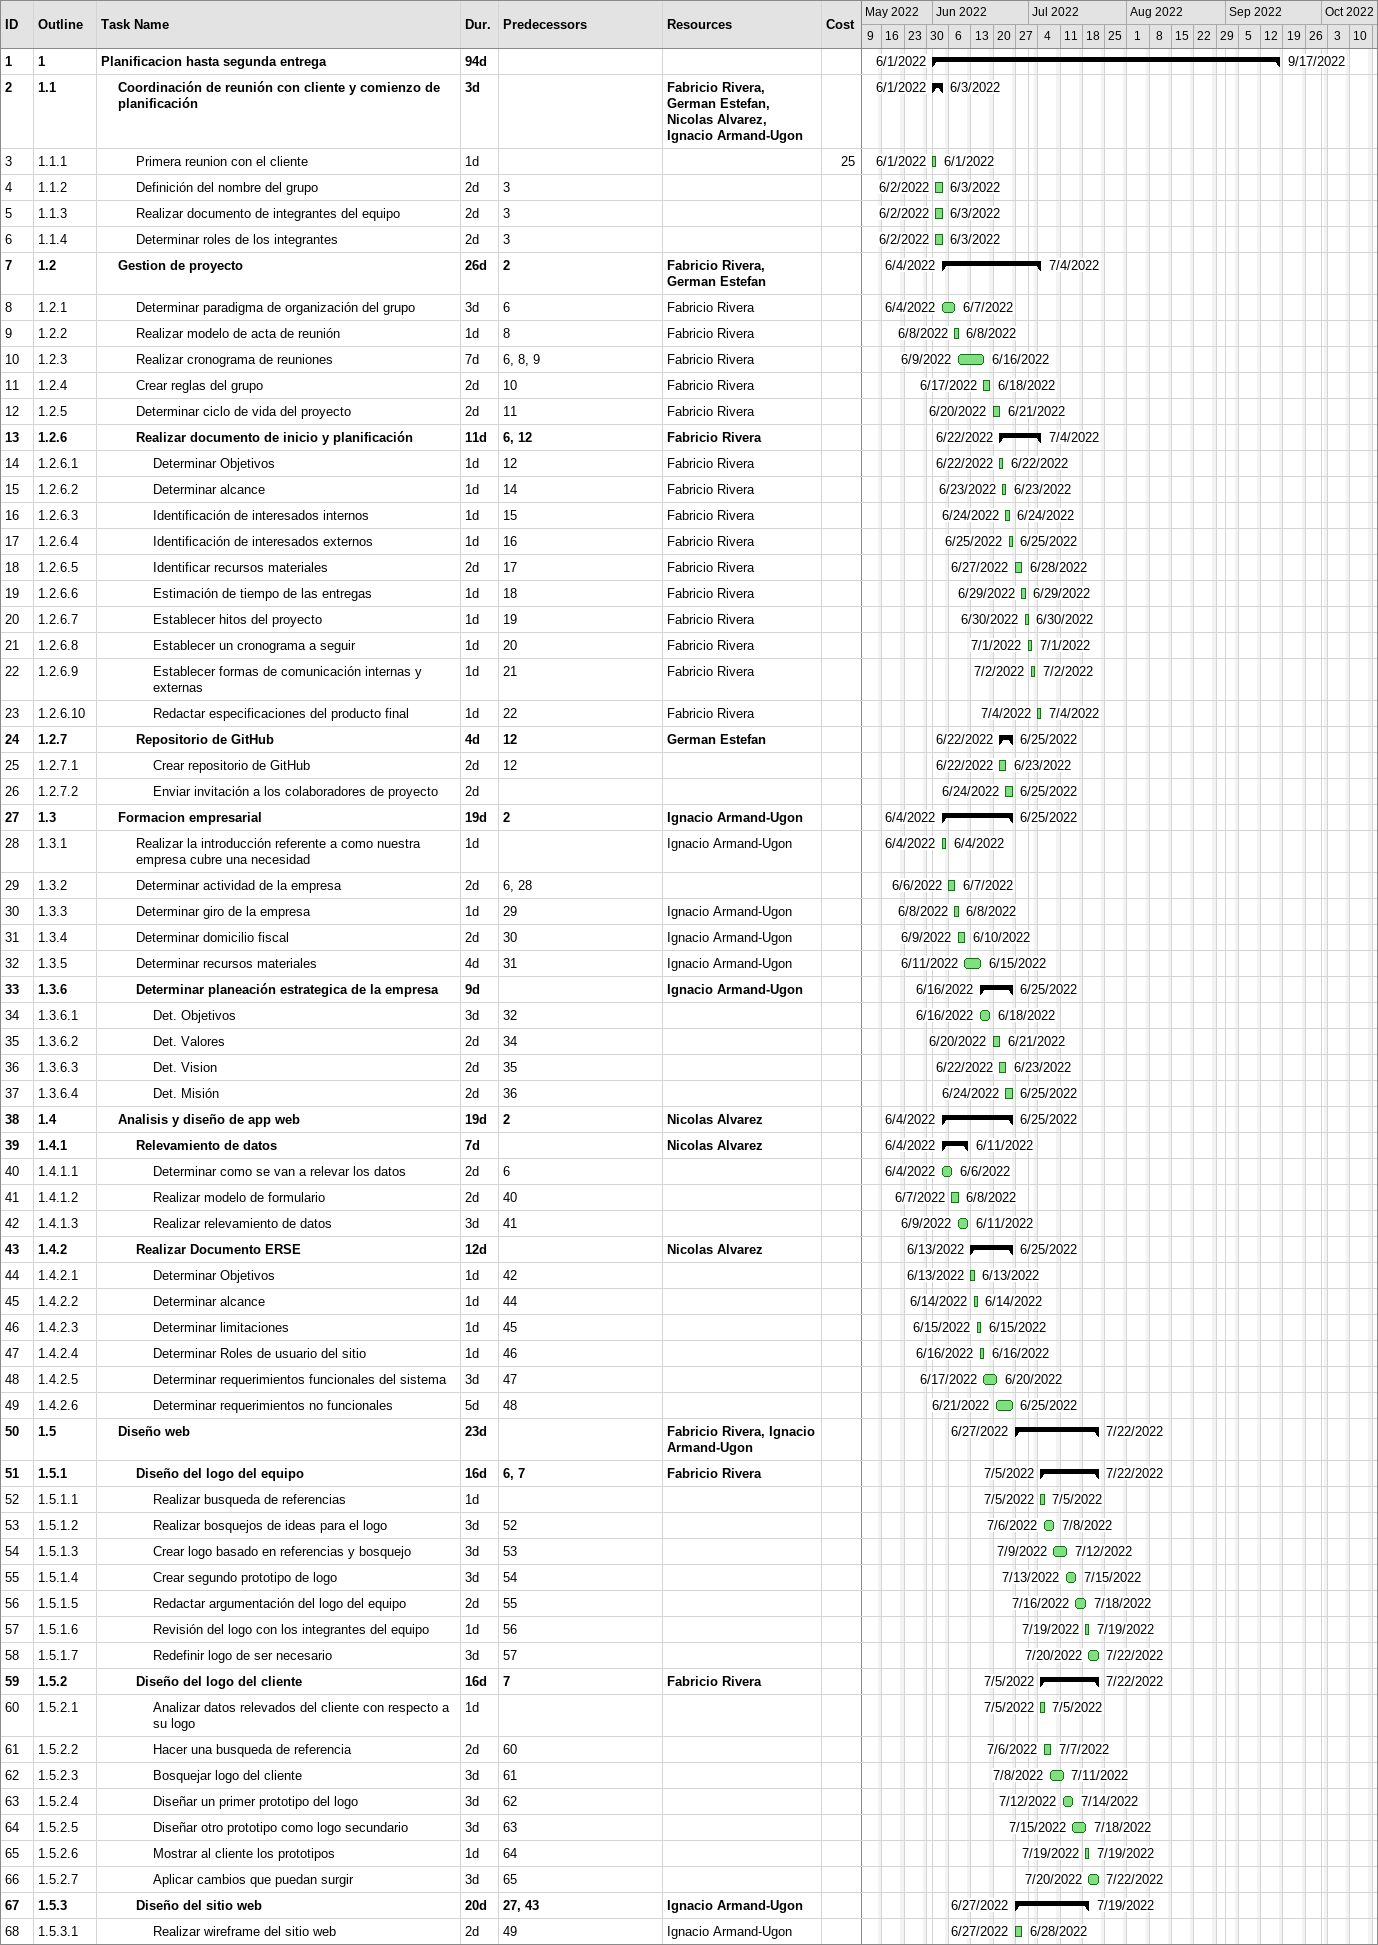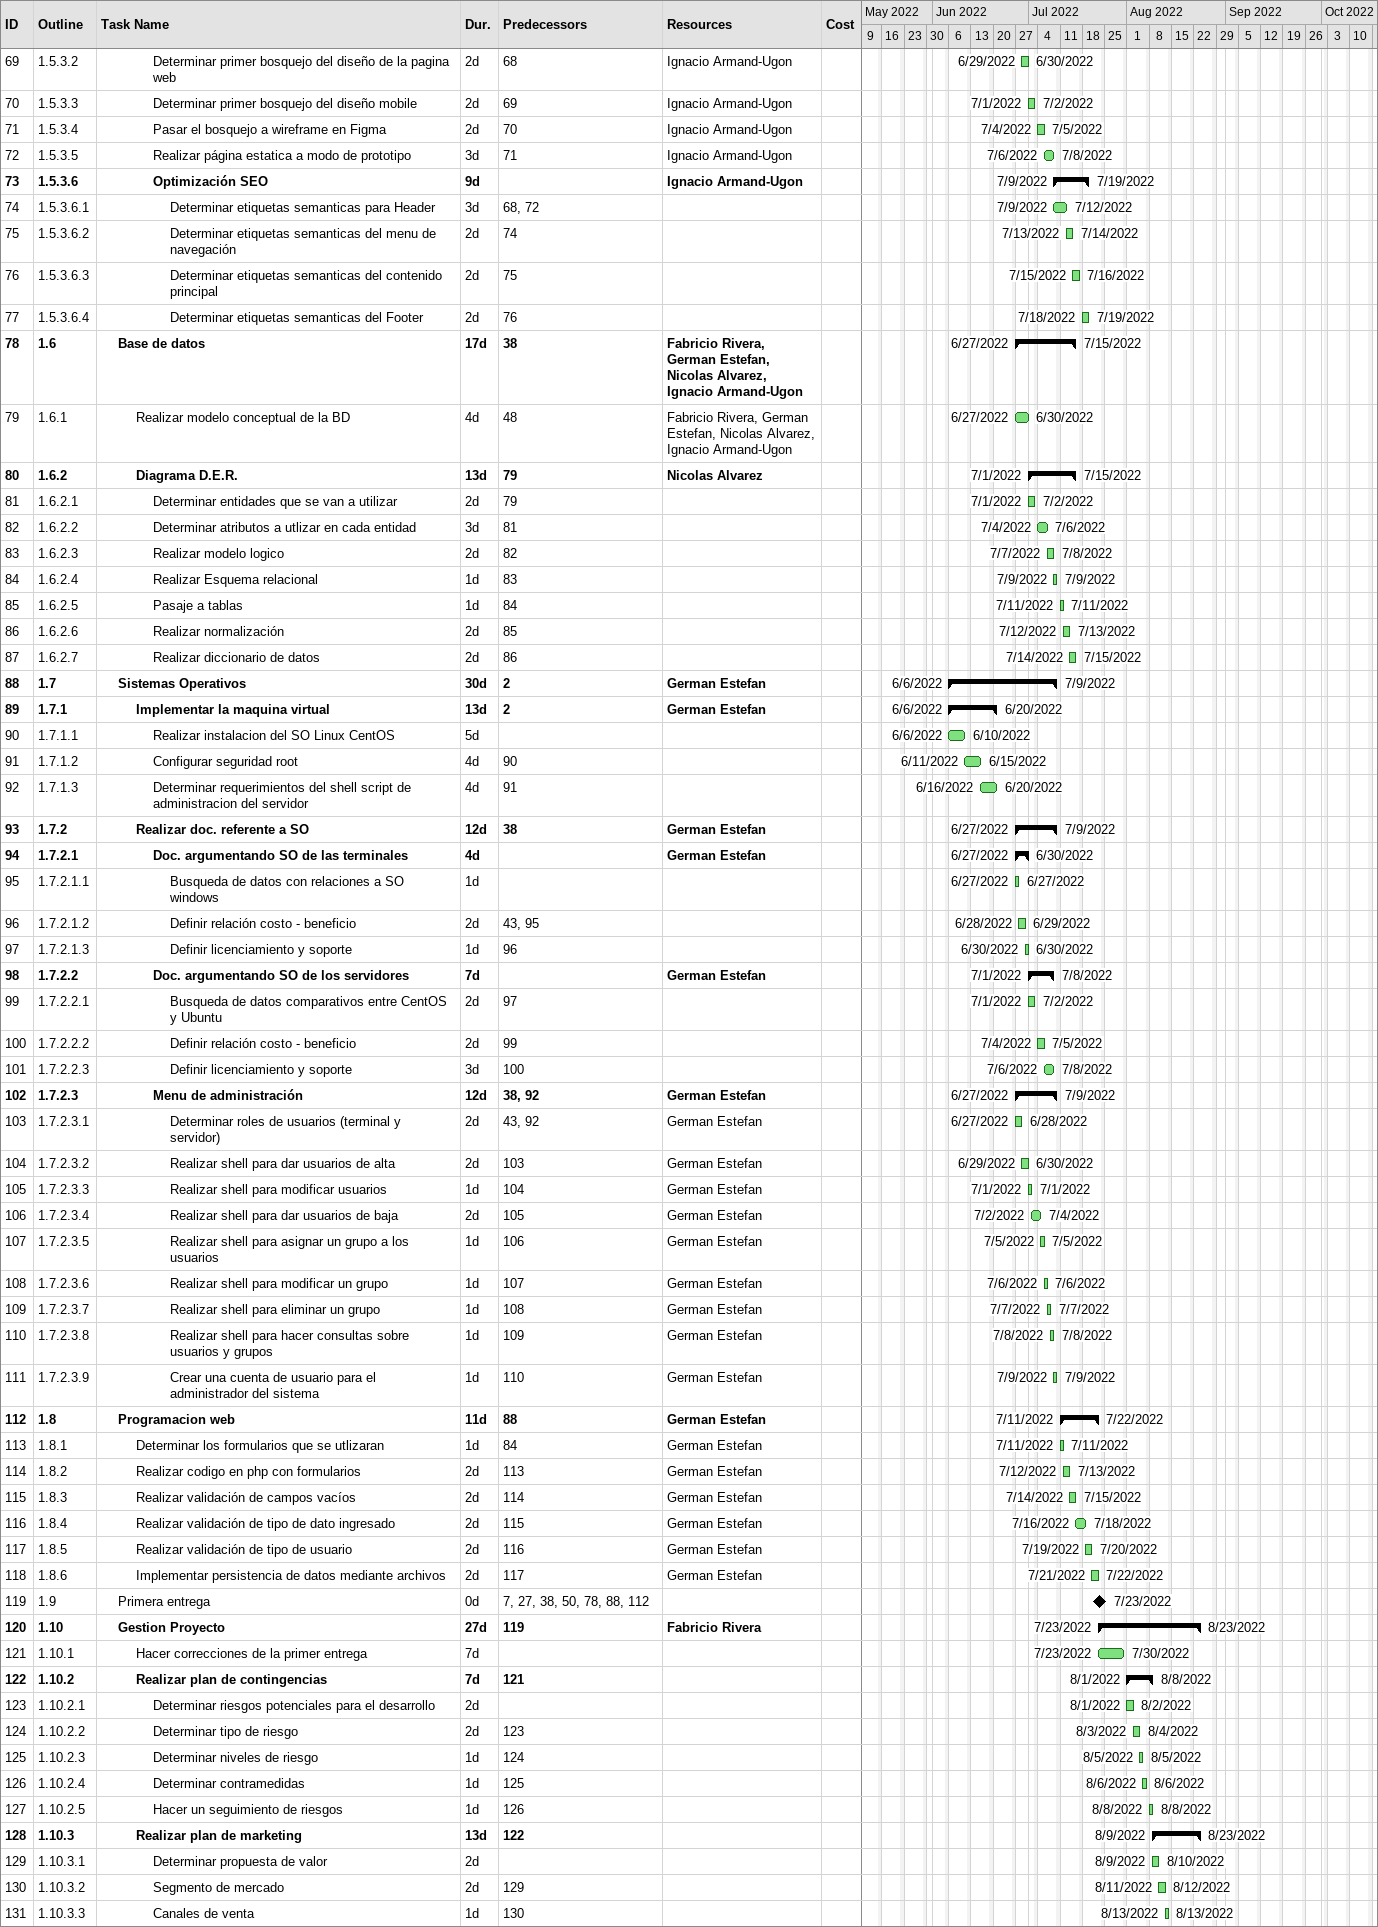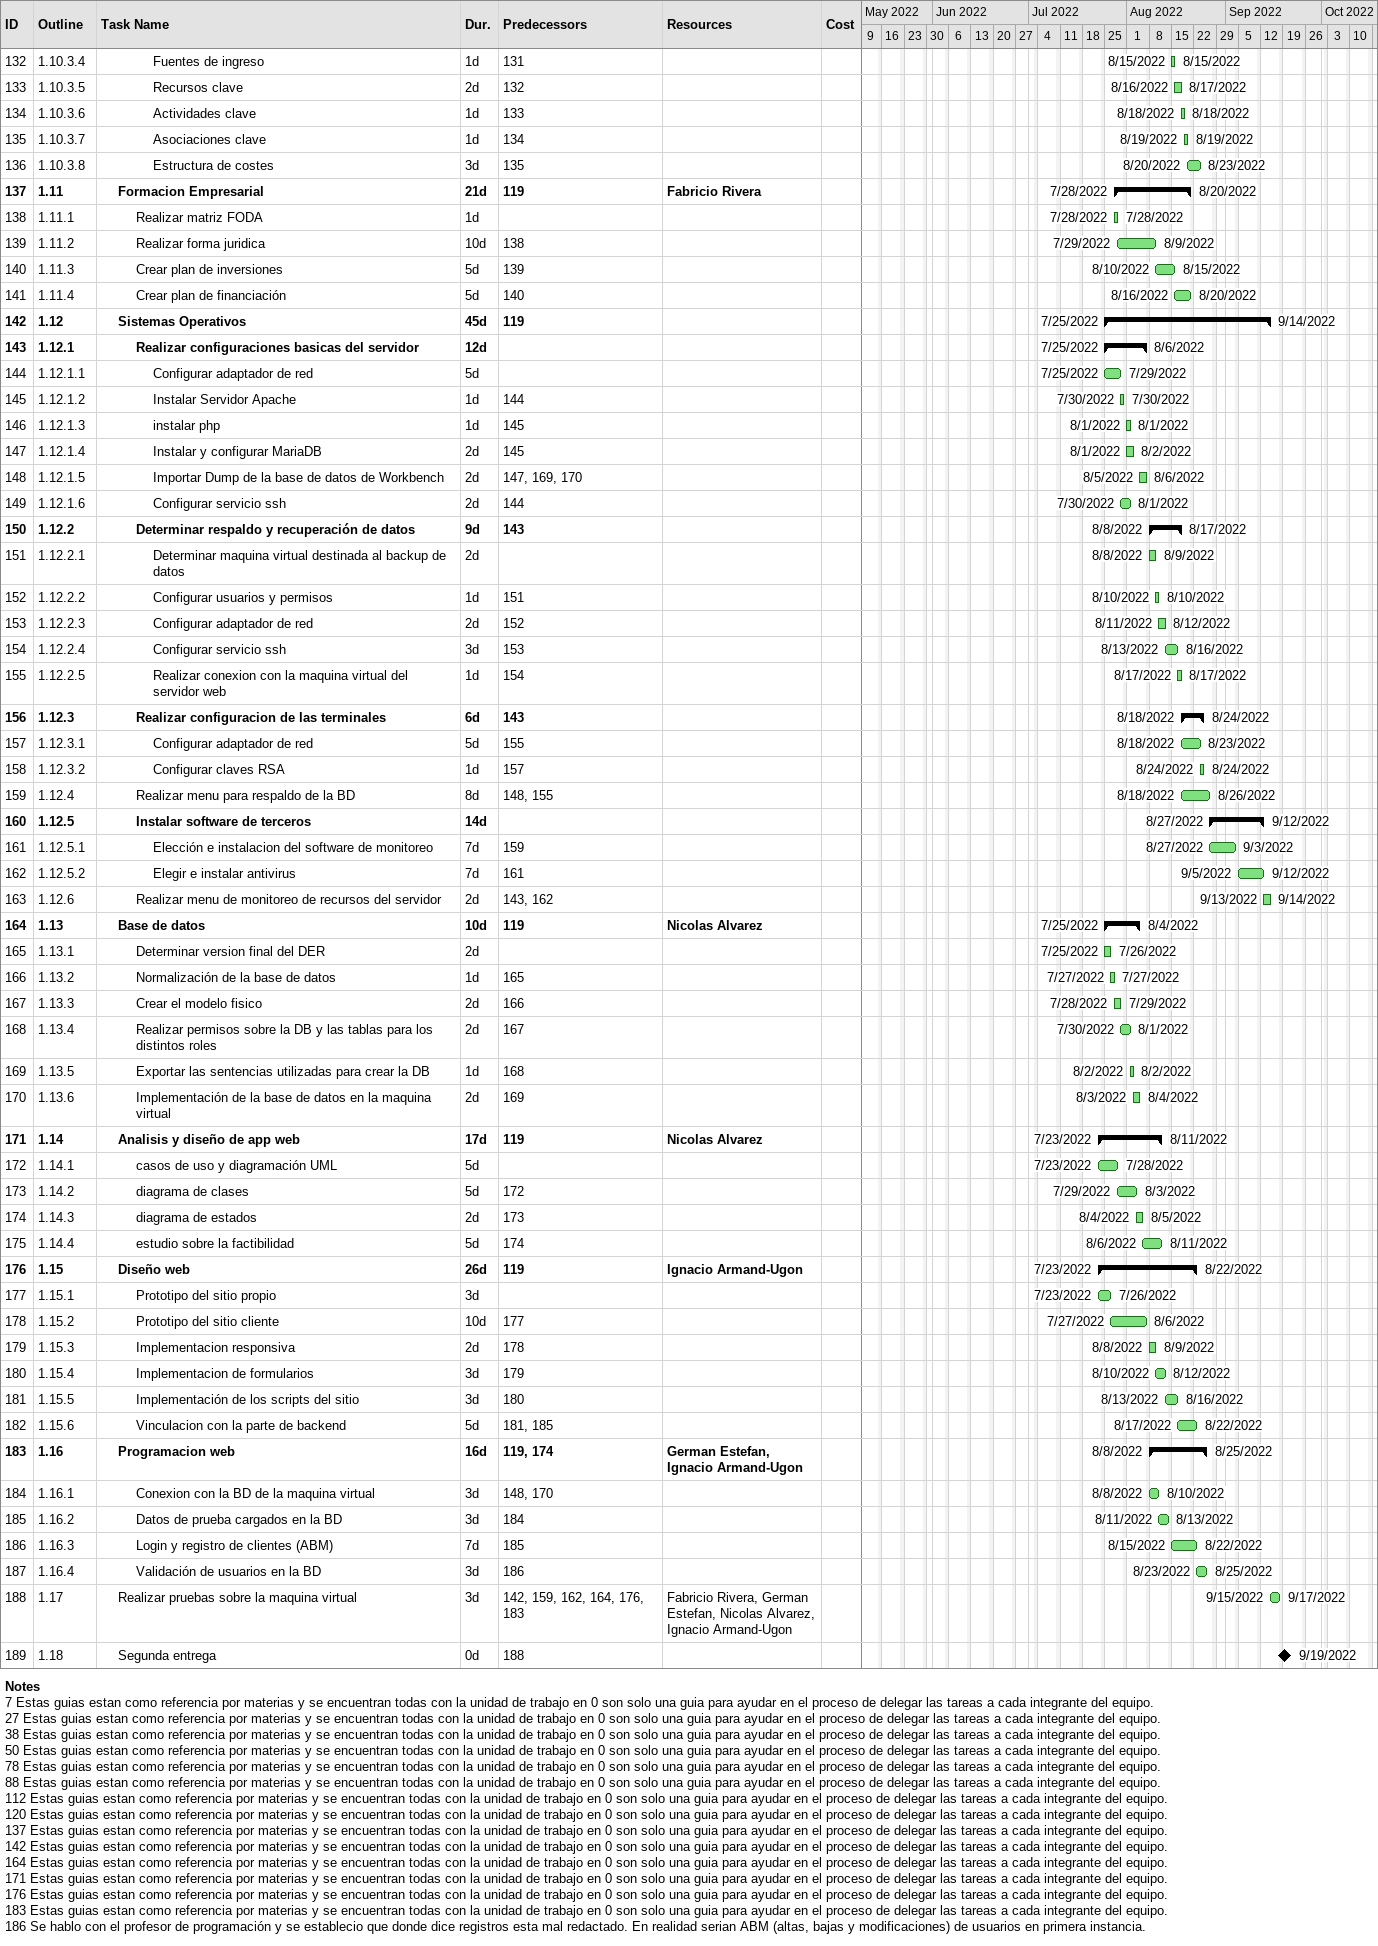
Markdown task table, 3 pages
| ID | WBS | Task | Duration | Start | Finish | Predecessors | Resources | Cost |
|---|---|---|---|---|---|---|---|---|
| 1 | 1 | **Planificacion hasta segunda entrega** | 94d | 2022-06-01 | 2022-09-17 |  |  |  |
| 2 | 1.1 | **Coordinación de reunión con cliente y comienzo de planificación** | 3d | 2022-06-01 | 2022-06-03 |  | Fabricio Rivera, German Estefan, Nicolas Alvarez, Ignacio Armand-Ugon |  |
| 3 | 1.1.1 | Primera reunion con el cliente | 1d | 2022-06-01 | 2022-06-01 |  |  | 25 |
| 4 | 1.1.2 | Definición del nombre del grupo | 2d | 2022-06-02 | 2022-06-03 | 3 |  |  |
| 5 | 1.1.3 | Realizar documento de integrantes del equipo | 2d | 2022-06-02 | 2022-06-03 | 3 |  |  |
| 6 | 1.1.4 | Determinar roles de los integrantes | 2d | 2022-06-02 | 2022-06-03 | 3 |  |  |
| 7 | 1.2 | **Gestion de proyecto** | 26d | 2022-06-04 | 2022-07-04 | 2 | Fabricio Rivera, German Estefan |  |
| 8 | 1.2.1 | Determinar paradigma de organización del grupo | 3d | 2022-06-04 | 2022-06-07 | 6 | Fabricio Rivera |  |
| 9 | 1.2.2 | Realizar modelo de acta de reunión | 1d | 2022-06-08 | 2022-06-08 | 8 | Fabricio Rivera |  |
| 10 | 1.2.3 | Realizar cronograma de reuniones | 7d | 2022-06-09 | 2022-06-16 | 6, 8, 9 | Fabricio Rivera |  |
| 11 | 1.2.4 | Crear reglas del grupo | 2d | 2022-06-17 | 2022-06-18 | 10 | Fabricio Rivera |  |
| 12 | 1.2.5 | Determinar ciclo de vida del proyecto | 2d | 2022-06-20 | 2022-06-21 | 11 | Fabricio Rivera |  |
| 13 | 1.2.6 | **Realizar documento de inicio y planificación** | 11d | 2022-06-22 | 2022-07-04 | 6, 12 | Fabricio Rivera |  |
| 14 | 1.2.6.1 | Determinar Objetivos | 1d | 2022-06-22 | 2022-06-22 | 12 | Fabricio Rivera |  |
| 15 | 1.2.6.2 | Determinar alcance | 1d | 2022-06-23 | 2022-06-23 | 14 | Fabricio Rivera |  |
| 16 | 1.2.6.3 | Identificación de interesados internos | 1d | 2022-06-24 | 2022-06-24 | 15 | Fabricio Rivera |  |
| 17 | 1.2.6.4 | Identificación de interesados externos | 1d | 2022-06-25 | 2022-06-25 | 16 | Fabricio Rivera |  |
| 18 | 1.2.6.5 | Identificar recursos materiales | 2d | 2022-06-27 | 2022-06-28 | 17 | Fabricio Rivera |  |
| 19 | 1.2.6.6 | Estimación de tiempo de las entregas | 1d | 2022-06-29 | 2022-06-29 | 18 | Fabricio Rivera |  |
| 20 | 1.2.6.7 | Establecer hitos del proyecto | 1d | 2022-06-30 | 2022-06-30 | 19 | Fabricio Rivera |  |
| 21 | 1.2.6.8 | Establecer un cronograma a seguir | 1d | 2022-07-01 | 2022-07-01 | 20 | Fabricio Rivera |  |
| 22 | 1.2.6.9 | Establecer formas de comunicación internas y externas | 1d | 2022-07-02 | 2022-07-02 | 21 | Fabricio Rivera |  |
| 23 | 1.2.6.10 | Redactar especificaciones del producto final | 1d | 2022-07-04 | 2022-07-04 | 22 | Fabricio Rivera |  |
| 24 | 1.2.7 | **Repositorio de GitHub** | 4d | 2022-06-22 | 2022-06-25 | 12 | German Estefan |  |
| 25 | 1.2.7.1 | Crear repositorio de GitHub | 2d | 2022-06-22 | 2022-06-23 | 12 |  |  |
| 26 | 1.2.7.2 | Enviar invitación a los colaboradores de proyecto | 2d | 2022-06-24 | 2022-06-25 |  |  |  |
| 27 | 1.3 | **Formacion empresarial** | 19d | 2022-06-04 | 2022-06-25 | 2 | Ignacio Armand-Ugon |  |
| 28 | 1.3.1 | Realizar la introducción referente a como nuestra empresa cubre una necesidad | 1d | 2022-06-04 | 2022-06-04 |  | Ignacio Armand-Ugon |  |
| 29 | 1.3.2 | Determinar actividad de la empresa | 2d | 2022-06-06 | 2022-06-07 | 6, 28 |  |  |
| 30 | 1.3.3 | Determinar giro de la empresa | 1d | 2022-06-08 | 2022-06-08 | 29 | Ignacio Armand-Ugon |  |
| 31 | 1.3.4 | Determinar domicilio fiscal | 2d | 2022-06-09 | 2022-06-10 | 30 | Ignacio Armand-Ugon |  |
| 32 | 1.3.5 | Determinar recursos materiales | 4d | 2022-06-11 | 2022-06-15 | 31 | Ignacio Armand-Ugon |  |
| 33 | 1.3.6 | **Determinar planeación estrategica de la empresa** | 9d | 2022-06-16 | 2022-06-25 |  | Ignacio Armand-Ugon |  |
| 34 | 1.3.6.1 | Det. Objetivos | 3d | 2022-06-16 | 2022-06-18 | 32 |  |  |
| 35 | 1.3.6.2 | Det. Valores | 2d | 2022-06-20 | 2022-06-21 | 34 |  |  |
| 36 | 1.3.6.3 | Det. Vision | 2d | 2022-06-22 | 2022-06-23 | 35 |  |  |
| 37 | 1.3.6.4 | Det. Misión | 2d | 2022-06-24 | 2022-06-25 | 36 |  |  |
| 38 | 1.4 | **Analisis y diseño de app web** | 19d | 2022-06-04 | 2022-06-25 | 2 | Nicolas Alvarez |  |
| 39 | 1.4.1 | **Relevamiento de datos** | 7d | 2022-06-04 | 2022-06-11 |  | Nicolas Alvarez |  |
| 40 | 1.4.1.1 | Determinar como se van a relevar los datos | 2d | 2022-06-04 | 2022-06-06 | 6 |  |  |
| 41 | 1.4.1.2 | Realizar modelo de formulario | 2d | 2022-06-07 | 2022-06-08 | 40 |  |  |
| 42 | 1.4.1.3 | Realizar relevamiento de datos | 3d | 2022-06-09 | 2022-06-11 | 41 |  |  |
| 43 | 1.4.2 | **Realizar Documento ERSE** | 12d | 2022-06-13 | 2022-06-25 |  | Nicolas Alvarez |  |
| 44 | 1.4.2.1 | Determinar Objetivos | 1d | 2022-06-13 | 2022-06-13 | 42 |  |  |
| 45 | 1.4.2.2 | Determinar alcance | 1d | 2022-06-14 | 2022-06-14 | 44 |  |  |
| 46 | 1.4.2.3 | Determinar limitaciones | 1d | 2022-06-15 | 2022-06-15 | 45 |  |  |
| 47 | 1.4.2.4 | Determinar Roles de usuario del sitio | 1d | 2022-06-16 | 2022-06-16 | 46 |  |  |
| 48 | 1.4.2.5 | Determinar requerimientos funcionales del sistema | 3d | 2022-06-17 | 2022-06-20 | 47 |  |  |
| 49 | 1.4.2.6 | Determinar requerimientos no funcionales | 5d | 2022-06-21 | 2022-06-25 | 48 |  |  |
| 50 | 1.5 | **Diseño web** | 23d | 2022-06-27 | 2022-07-22 |  | Fabricio Rivera, Ignacio Armand-Ugon |  |
| 51 | 1.5.1 | **Diseño del logo del equipo** | 16d | 2022-07-05 | 2022-07-22 | 6, 7 | Fabricio Rivera |  |
| 52 | 1.5.1.1 | Realizar busqueda de referencias | 1d | 2022-07-05 | 2022-07-05 |  |  |  |
| 53 | 1.5.1.2 | Realizar bosquejos de ideas para el logo | 3d | 2022-07-06 | 2022-07-08 | 52 |  |  |
| 54 | 1.5.1.3 | Crear logo basado en referencias y bosquejo | 3d | 2022-07-09 | 2022-07-12 | 53 |  |  |
| 55 | 1.5.1.4 | Crear segundo prototipo de logo | 3d | 2022-07-13 | 2022-07-15 | 54 |  |  |
| 56 | 1.5.1.5 | Redactar argumentación del logo del equipo | 2d | 2022-07-16 | 2022-07-18 | 55 |  |  |
| 57 | 1.5.1.6 | Revisión del logo con los integrantes del equipo | 1d | 2022-07-19 | 2022-07-19 | 56 |  |  |
| 58 | 1.5.1.7 | Redefinir logo de ser necesario | 3d | 2022-07-20 | 2022-07-22 | 57 |  |  |
| 59 | 1.5.2 | **Diseño del logo del cliente** | 16d | 2022-07-05 | 2022-07-22 | 7 | Fabricio Rivera |  |
| 60 | 1.5.2.1 | Analizar datos relevados del cliente con respecto a su logo | 1d | 2022-07-05 | 2022-07-05 |  |  |  |
| 61 | 1.5.2.2 | Hacer una busqueda de referencia | 2d | 2022-07-06 | 2022-07-07 | 60 |  |  |
| 62 | 1.5.2.3 | Bosquejar logo del cliente | 3d | 2022-07-08 | 2022-07-11 | 61 |  |  |
| 63 | 1.5.2.4 | Diseñar un primer prototipo del logo | 3d | 2022-07-12 | 2022-07-14 | 62 |  |  |
| 64 | 1.5.2.5 | Diseñar otro prototipo como logo secundario | 3d | 2022-07-15 | 2022-07-18 | 63 |  |  |
| 65 | 1.5.2.6 | Mostrar al cliente los prototipos | 1d | 2022-07-19 | 2022-07-19 | 64 |  |  |
| 66 | 1.5.2.7 | Aplicar cambios que puedan surgir | 3d | 2022-07-20 | 2022-07-22 | 65 |  |  |
| 67 | 1.5.3 | **Diseño del sitio web** | 20d | 2022-06-27 | 2022-07-19 | 27, 43 | Ignacio Armand-Ugon |  |
| 68 | 1.5.3.1 | Realizar wireframe del sitio web | 2d | 2022-06-27 | 2022-06-28 | 49 | Ignacio Armand-Ugon |  |
| 69 | 1.5.3.2 | Determinar primer bosquejo del diseño de la pagina web | 2d | 2022-06-29 | 2022-06-30 | 68 | Ignacio Armand-Ugon |  |
| 70 | 1.5.3.3 | Determinar primer bosquejo del diseño mobile | 2d | 2022-07-01 | 2022-07-02 | 69 | Ignacio Armand-Ugon |  |
| 71 | 1.5.3.4 | Pasar el bosquejo a wireframe en Figma | 2d | 2022-07-04 | 2022-07-05 | 70 | Ignacio Armand-Ugon |  |
| 72 | 1.5.3.5 | Realizar página estatica a modo de prototipo | 3d | 2022-07-06 | 2022-07-08 | 71 | Ignacio Armand-Ugon |  |
| 73 | 1.5.3.6 | **Optimización SEO** | 9d | 2022-07-09 | 2022-07-19 |  | Ignacio Armand-Ugon |  |
| 74 | 1.5.3.6.1 | Determinar etiquetas semanticas para Header | 3d | 2022-07-09 | 2022-07-12 | 68, 72 |  |  |
| 75 | 1.5.3.6.2 | Determinar etiquetas semanticas del menu de navegación | 2d | 2022-07-13 | 2022-07-14 | 74 |  |  |
| 76 | 1.5.3.6.3 | Determinar etiquetas semanticas del contenido principal | 2d | 2022-07-15 | 2022-07-16 | 75 |  |  |
| 77 | 1.5.3.6.4 | Determinar etiquetas semanticas del Footer | 2d | 2022-07-18 | 2022-07-19 | 76 |  |  |
| 78 | 1.6 | **Base de datos** | 17d | 2022-06-27 | 2022-07-15 | 38 | Fabricio Rivera, German Estefan, Nicolas Alvarez, Ignacio Armand-Ugon |  |
| 79 | 1.6.1 | Realizar modelo conceptual de la BD | 4d | 2022-06-27 | 2022-06-30 | 48 | Fabricio Rivera, German Estefan, Nicolas Alvarez, Ignacio Armand-Ugon |  |
| 80 | 1.6.2 | **Diagrama D.E.R.** | 13d | 2022-07-01 | 2022-07-15 | 79 | Nicolas Alvarez |  |
| 81 | 1.6.2.1 | Determinar entidades que se van a utilizar | 2d | 2022-07-01 | 2022-07-02 | 79 |  |  |
| 82 | 1.6.2.2 | Determinar atributos a utlizar en cada entidad | 3d | 2022-07-04 | 2022-07-06 | 81 |  |  |
| 83 | 1.6.2.3 | Realizar modelo logico | 2d | 2022-07-07 | 2022-07-08 | 82 |  |  |
| 84 | 1.6.2.4 | Realizar Esquema relacional | 1d | 2022-07-09 | 2022-07-09 | 83 |  |  |
| 85 | 1.6.2.5 | Pasaje a tablas | 1d | 2022-07-11 | 2022-07-11 | 84 |  |  |
| 86 | 1.6.2.6 | Realizar normalización | 2d | 2022-07-12 | 2022-07-13 | 85 |  |  |
| 87 | 1.6.2.7 | Realizar diccionario de datos | 2d | 2022-07-14 | 2022-07-15 | 86 |  |  |
| 88 | 1.7 | **Sistemas Operativos** | 30d | 2022-06-06 | 2022-07-09 | 2 | German Estefan |  |
| 89 | 1.7.1 | **Implementar la maquina virtual** | 13d | 2022-06-06 | 2022-06-20 | 2 | German Estefan |  |
| 90 | 1.7.1.1 | Realizar instalacion del SO Linux CentOS | 5d | 2022-06-06 | 2022-06-10 |  |  |  |
| 91 | 1.7.1.2 | Configurar seguridad root | 4d | 2022-06-11 | 2022-06-15 | 90 |  |  |
| 92 | 1.7.1.3 | Determinar requerimientos del shell script de administracion del servidor | 4d | 2022-06-16 | 2022-06-20 | 91 |  |  |
| 93 | 1.7.2 | **Realizar doc. referente a SO** | 12d | 2022-06-27 | 2022-07-09 | 38 | German Estefan |  |
| 94 | 1.7.2.1 | **Doc. argumentando SO de las terminales** | 4d | 2022-06-27 | 2022-06-30 |  | German Estefan |  |
| 95 | 1.7.2.1.1 | Busqueda de datos con relaciones a SO windows | 1d | 2022-06-27 | 2022-06-27 |  |  |  |
| 96 | 1.7.2.1.2 | Definir relación costo - beneficio | 2d | 2022-06-28 | 2022-06-29 | 43, 95 |  |  |
| 97 | 1.7.2.1.3 | Definir licenciamiento y soporte | 1d | 2022-06-30 | 2022-06-30 | 96 |  |  |
| 98 | 1.7.2.2 | **Doc. argumentando SO de los servidores** | 7d | 2022-07-01 | 2022-07-08 |  | German Estefan |  |
| 99 | 1.7.2.2.1 | Busqueda de datos comparativos entre CentOS y Ubuntu | 2d | 2022-07-01 | 2022-07-02 | 97 |  |  |
| 100 | 1.7.2.2.2 | Definir relación costo - beneficio | 2d | 2022-07-04 | 2022-07-05 | 99 |  |  |
| 101 | 1.7.2.2.3 | Definir licenciamiento y soporte | 3d | 2022-07-06 | 2022-07-08 | 100 |  |  |
| 102 | 1.7.2.3 | **Menu de administración** | 12d | 2022-06-27 | 2022-07-09 | 38, 92 | German Estefan |  |
| 103 | 1.7.2.3.1 | Determinar roles de usuarios (terminal y servidor) | 2d | 2022-06-27 | 2022-06-28 | 43, 92 | German Estefan |  |
| 104 | 1.7.2.3.2 | Realizar shell para dar usuarios de alta | 2d | 2022-06-29 | 2022-06-30 | 103 | German Estefan |  |
| 105 | 1.7.2.3.3 | Realizar shell para modificar usuarios | 1d | 2022-07-01 | 2022-07-01 | 104 | German Estefan |  |
| 106 | 1.7.2.3.4 | Realizar shell para dar usuarios de baja | 2d | 2022-07-02 | 2022-07-04 | 105 | German Estefan |  |
| 107 | 1.7.2.3.5 | Realizar shell para asignar un grupo a los usuarios | 1d | 2022-07-05 | 2022-07-05 | 106 | German Estefan |  |
| 108 | 1.7.2.3.6 | Realizar shell para modificar un grupo | 1d | 2022-07-06 | 2022-07-06 | 107 | German Estefan |  |
| 109 | 1.7.2.3.7 | Realizar shell para eliminar un grupo | 1d | 2022-07-07 | 2022-07-07 | 108 | German Estefan |  |
| 110 | 1.7.2.3.8 | Realizar shell para hacer consultas sobre usuarios y grupos | 1d | 2022-07-08 | 2022-07-08 | 109 | German Estefan |  |
| 111 | 1.7.2.3.9 | Crear una cuenta de usuario para el administrador del sistema | 1d | 2022-07-09 | 2022-07-09 | 110 | German Estefan |  |
| 112 | 1.8 | **Programacion web** | 11d | 2022-07-11 | 2022-07-22 | 88 | German Estefan |  |
| 113 | 1.8.1 | Determinar los formularios que se utlizaran | 1d | 2022-07-11 | 2022-07-11 | 84 | German Estefan |  |
| 114 | 1.8.2 | Realizar codigo en php con formularios | 2d | 2022-07-12 | 2022-07-13 | 113 | German Estefan |  |
| 115 | 1.8.3 | Realizar validación de campos vacíos | 2d | 2022-07-14 | 2022-07-15 | 114 | German Estefan |  |
| 116 | 1.8.4 | Realizar validación de tipo de dato ingresado | 2d | 2022-07-16 | 2022-07-18 | 115 | German Estefan |  |
| 117 | 1.8.5 | Realizar validación de tipo de usuario | 2d | 2022-07-19 | 2022-07-20 | 116 | German Estefan |  |
| 118 | 1.8.6 | Implementar persistencia de datos mediante archivos | 2d | 2022-07-21 | 2022-07-22 | 117 | German Estefan |  |
| 119 | 1.9 | Primera entrega | 0d | 2022-07-23 | 2022-07-23 | 7, 27, 38, 50, 78, 88, 112 |  |  |
| 120 | 1.10 | **Gestion Proyecto** | 27d | 2022-07-23 | 2022-08-23 | 119 | Fabricio Rivera |  |
| 121 | 1.10.1 | Hacer correcciones de la primer entrega | 7d | 2022-07-23 | 2022-07-30 |  |  |  |
| 122 | 1.10.2 | **Realizar plan de contingencias** | 7d | 2022-08-01 | 2022-08-08 | 121 |  |  |
| 123 | 1.10.2.1 | Determinar riesgos potenciales para el desarrollo | 2d | 2022-08-01 | 2022-08-02 |  |  |  |
| 124 | 1.10.2.2 | Determinar tipo de riesgo | 2d | 2022-08-03 | 2022-08-04 | 123 |  |  |
| 125 | 1.10.2.3 | Determinar niveles de riesgo | 1d | 2022-08-05 | 2022-08-05 | 124 |  |  |
| 126 | 1.10.2.4 | Determinar contramedidas | 1d | 2022-08-06 | 2022-08-06 | 125 |  |  |
| 127 | 1.10.2.5 | Hacer un seguimiento de riesgos | 1d | 2022-08-08 | 2022-08-08 | 126 |  |  |
| 128 | 1.10.3 | **Realizar plan de marketing** | 13d | 2022-08-09 | 2022-08-23 | 122 |  |  |
| 129 | 1.10.3.1 | Determinar propuesta de valor | 2d | 2022-08-09 | 2022-08-10 |  |  |  |
| 130 | 1.10.3.2 | Segmento de mercado | 2d | 2022-08-11 | 2022-08-12 | 129 |  |  |
| 131 | 1.10.3.3 | Canales de venta | 1d | 2022-08-13 | 2022-08-13 | 130 |  |  |
| 132 | 1.10.3.4 | Fuentes de ingreso | 1d | 2022-08-15 | 2022-08-15 | 131 |  |  |
| 133 | 1.10.3.5 | Recursos clave | 2d | 2022-08-16 | 2022-08-17 | 132 |  |  |
| 134 | 1.10.3.6 | Actividades clave | 1d | 2022-08-18 | 2022-08-18 | 133 |  |  |
| 135 | 1.10.3.7 | Asociaciones clave | 1d | 2022-08-19 | 2022-08-19 | 134 |  |  |
| 136 | 1.10.3.8 | Estructura de costes | 3d | 2022-08-20 | 2022-08-23 | 135 |  |  |
| 137 | 1.11 | **Formacion Empresarial** | 21d | 2022-07-28 | 2022-08-20 | 119 | Fabricio Rivera |  |
| 138 | 1.11.1 | Realizar matriz FODA | 1d | 2022-07-28 | 2022-07-28 |  |  |  |
| 139 | 1.11.2 | Realizar forma juridica | 10d | 2022-07-29 | 2022-08-09 | 138 |  |  |
| 140 | 1.11.3 | Crear plan de inversiones | 5d | 2022-08-10 | 2022-08-15 | 139 |  |  |
| 141 | 1.11.4 | Crear plan de financiación | 5d | 2022-08-16 | 2022-08-20 | 140 |  |  |
| 142 | 1.12 | **Sistemas Operativos** | 45d | 2022-07-25 | 2022-09-14 | 119 |  |  |
| 143 | 1.12.1 | **Realizar configuraciones basicas del servidor** | 12d | 2022-07-25 | 2022-08-06 |  |  |  |
| 144 | 1.12.1.1 | Configurar adaptador de red | 5d | 2022-07-25 | 2022-07-29 |  |  |  |
| 145 | 1.12.1.2 | Instalar Servidor Apache | 1d | 2022-07-30 | 2022-07-30 | 144 |  |  |
| 146 | 1.12.1.3 | instalar php | 1d | 2022-08-01 | 2022-08-01 | 145 |  |  |
| 147 | 1.12.1.4 | Instalar y configurar MariaDB | 2d | 2022-08-01 | 2022-08-02 | 145 |  |  |
| 148 | 1.12.1.5 | Importar Dump de la base de datos de Workbench | 2d | 2022-08-05 | 2022-08-06 | 147, 169, 170 |  |  |
| 149 | 1.12.1.6 | Configurar servicio ssh | 2d | 2022-07-30 | 2022-08-01 | 144 |  |  |
| 150 | 1.12.2 | **Determinar respaldo y recuperación de datos** | 9d | 2022-08-08 | 2022-08-17 | 143 |  |  |
| 151 | 1.12.2.1 | Determinar maquina virtual destinada al backup de datos | 2d | 2022-08-08 | 2022-08-09 |  |  |  |
| 152 | 1.12.2.2 | Configurar usuarios y permisos | 1d | 2022-08-10 | 2022-08-10 | 151 |  |  |
| 153 | 1.12.2.3 | Configurar adaptador de red | 2d | 2022-08-11 | 2022-08-12 | 152 |  |  |
| 154 | 1.12.2.4 | Configurar servicio ssh | 3d | 2022-08-13 | 2022-08-16 | 153 |  |  |
| 155 | 1.12.2.5 | Realizar conexion con la maquina virtual del servidor web | 1d | 2022-08-17 | 2022-08-17 | 154 |  |  |
| 156 | 1.12.3 | **Realizar configuracion de las terminales** | 6d | 2022-08-18 | 2022-08-24 | 143 |  |  |
| 157 | 1.12.3.1 | Configurar adaptador de red | 5d | 2022-08-18 | 2022-08-23 | 155 |  |  |
| 158 | 1.12.3.2 | Configurar claves RSA | 1d | 2022-08-24 | 2022-08-24 | 157 |  |  |
| 159 | 1.12.4 | Realizar menu para respaldo de la BD | 8d | 2022-08-18 | 2022-08-26 | 148, 155 |  |  |
| 160 | 1.12.5 | **Instalar software de terceros** | 14d | 2022-08-27 | 2022-09-12 |  |  |  |
| 161 | 1.12.5.1 | Elección e instalacion del software de monitoreo | 7d | 2022-08-27 | 2022-09-03 | 159 |  |  |
| 162 | 1.12.5.2 | Elegir e instalar antivirus | 7d | 2022-09-05 | 2022-09-12 | 161 |  |  |
| 163 | 1.12.6 | Realizar menu de monitoreo de recursos del servidor | 2d | 2022-09-13 | 2022-09-14 | 143, 162 |  |  |
| 164 | 1.13 | **Base de datos** | 10d | 2022-07-25 | 2022-08-04 | 119 | Nicolas Alvarez |  |
| 165 | 1.13.1 | Determinar version final del DER | 2d | 2022-07-25 | 2022-07-26 |  |  |  |
| 166 | 1.13.2 | Normalización de la base de datos | 1d | 2022-07-27 | 2022-07-27 | 165 |  |  |
| 167 | 1.13.3 | Crear el modelo fisico | 2d | 2022-07-28 | 2022-07-29 | 166 |  |  |
| 168 | 1.13.4 | Realizar permisos sobre la DB y las tablas para los distintos roles | 2d | 2022-07-30 | 2022-08-01 | 167 |  |  |
| 169 | 1.13.5 | Exportar las sentencias utilizadas para crear la DB | 1d | 2022-08-02 | 2022-08-02 | 168 |  |  |
| 170 | 1.13.6 | Implementación de la base de datos en la maquina virtual | 2d | 2022-08-03 | 2022-08-04 | 169 |  |  |
| 171 | 1.14 | **Analisis y diseño de app web** | 17d | 2022-07-23 | 2022-08-11 | 119 | Nicolas Alvarez |  |
| 172 | 1.14.1 | casos de uso y diagramación UML | 5d | 2022-07-23 | 2022-07-28 |  |  |  |
| 173 | 1.14.2 | diagrama de clases | 5d | 2022-07-29 | 2022-08-03 | 172 |  |  |
| 174 | 1.14.3 | diagrama de estados | 2d | 2022-08-04 | 2022-08-05 | 173 |  |  |
| 175 | 1.14.4 | estudio sobre la factibilidad | 5d | 2022-08-06 | 2022-08-11 | 174 |  |  |
| 176 | 1.15 | **Diseño web** | 26d | 2022-07-23 | 2022-08-22 | 119 | Ignacio Armand-Ugon |  |
| 177 | 1.15.1 | Prototipo del sitio propio | 3d | 2022-07-23 | 2022-07-26 |  |  |  |
| 178 | 1.15.2 | Prototipo del sitio cliente | 10d | 2022-07-27 | 2022-08-06 | 177 |  |  |
| 179 | 1.15.3 | Implementacion responsiva | 2d | 2022-08-08 | 2022-08-09 | 178 |  |  |
| 180 | 1.15.4 | Implementacion de formularios | 3d | 2022-08-10 | 2022-08-12 | 179 |  |  |
| 181 | 1.15.5 | Implementación de los scripts del sitio | 3d | 2022-08-13 | 2022-08-16 | 180 |  |  |
| 182 | 1.15.6 | Vinculacion con la parte de backend | 5d | 2022-08-17 | 2022-08-22 | 181, 185 |  |  |
| 183 | 1.16 | **Programacion web** | 16d | 2022-08-08 | 2022-08-25 | 119, 174 | German Estefan, Ignacio Armand-Ugon |  |
| 184 | 1.16.1 | Conexion con la BD de la maquina virtual | 3d | 2022-08-08 | 2022-08-10 | 148, 170 |  |  |
| 185 | 1.16.2 | Datos de prueba cargados en la BD | 3d | 2022-08-11 | 2022-08-13 | 184 |  |  |
| 186 | 1.16.3 | Login y registro de clientes (ABM) | 7d | 2022-08-15 | 2022-08-22 | 185 |  |  |
| 187 | 1.16.4 | Validación de usuarios en la BD | 3d | 2022-08-23 | 2022-08-25 | 186 |  |  |
| 188 | 1.17 | Realizar pruebas sobre la maquina virtual | 3d | 2022-09-15 | 2022-09-17 | 142, 159, 162, 164, 176, 183 | Fabricio Rivera, German Estefan, Nicolas Alvarez, Ignacio Armand-Ugon |  |
| 189 | 1.18 | Segunda entrega | 0d | 2022-09-19 | 2022-09-19 | 188 |  |  |

Notes
- 7: Estas guias estan como referencia por materias y se encuentran todas con la unidad de trabajo en 0 son solo una guia para ayudar en el proceso de delegar las tareas a cada integrante del equipo.
- 27: Estas guias estan como referencia por materias y se encuentran todas con la unidad de trabajo en 0 son solo una guia para ayudar en el proceso de delegar las tareas a cada integrante del equipo.
- 38: Estas guias estan como referencia por materias y se encuentran todas con la unidad de trabajo en 0 son solo una guia para ayudar en el proceso de delegar las tareas a cada integrante del equipo.
- 50: Estas guias estan como referencia por materias y se encuentran todas con la unidad de trabajo en 0 son solo una guia para ayudar en el proceso de delegar las tareas a cada integrante del equipo.
- 78: Estas guias estan como referencia por materias y se encuentran todas con la unidad de trabajo en 0 son solo una guia para ayudar en el proceso de delegar las tareas a cada integrante del equipo.
- 88: Estas guias estan como referencia por materias y se encuentran todas con la unidad de trabajo en 0 son solo una guia para ayudar en el proceso de delegar las tareas a cada integrante del equipo.
- 112: Estas guias estan como referencia por materias y se encuentran todas con la unidad de trabajo en 0 son solo una guia para ayudar en el proceso de delegar las tareas a cada integrante del equipo.
- 120: Estas guias estan como referencia por materias y se encuentran todas con la unidad de trabajo en 0 son solo una guia para ayudar en el proceso de delegar las tareas a cada integrante del equipo.
- 137: Estas guias estan como referencia por materias y se encuentran todas con la unidad de trabajo en 0 son solo una guia para ayudar en el proceso de delegar las tareas a cada integrante del equipo.
- 142: Estas guias estan como referencia por materias y se encuentran todas con la unidad de trabajo en 0 son solo una guia para ayudar en el proceso de delegar las tareas a cada integrante del equipo.
- 164: Estas guias estan como referencia por materias y se encuentran todas con la unidad de trabajo en 0 son solo una guia para ayudar en el proceso de delegar las tareas a cada integrante del equipo.
- 171: Estas guias estan como referencia por materias y se encuentran todas con la unidad de trabajo en 0 son solo una guia para ayudar en el proceso de delegar las tareas a cada integrante del equipo.
- 176: Estas guias estan como referencia por materias y se encuentran todas con la unidad de trabajo en 0 son solo una guia para ayudar en el proceso de delegar las tareas a cada integrante del equipo.
- 183: Estas guias estan como referencia por materias y se encuentran todas con la unidad de trabajo en 0 son solo una guia para ayudar en el proceso de delegar las tareas a cada integrante del equipo.
- 186: Se hablo con el profesor de programación y se establecio que donde dice registros esta mal redactado. En realidad serian ABM (altas, bajas y modificaciones) de usuarios en primera instancia.
